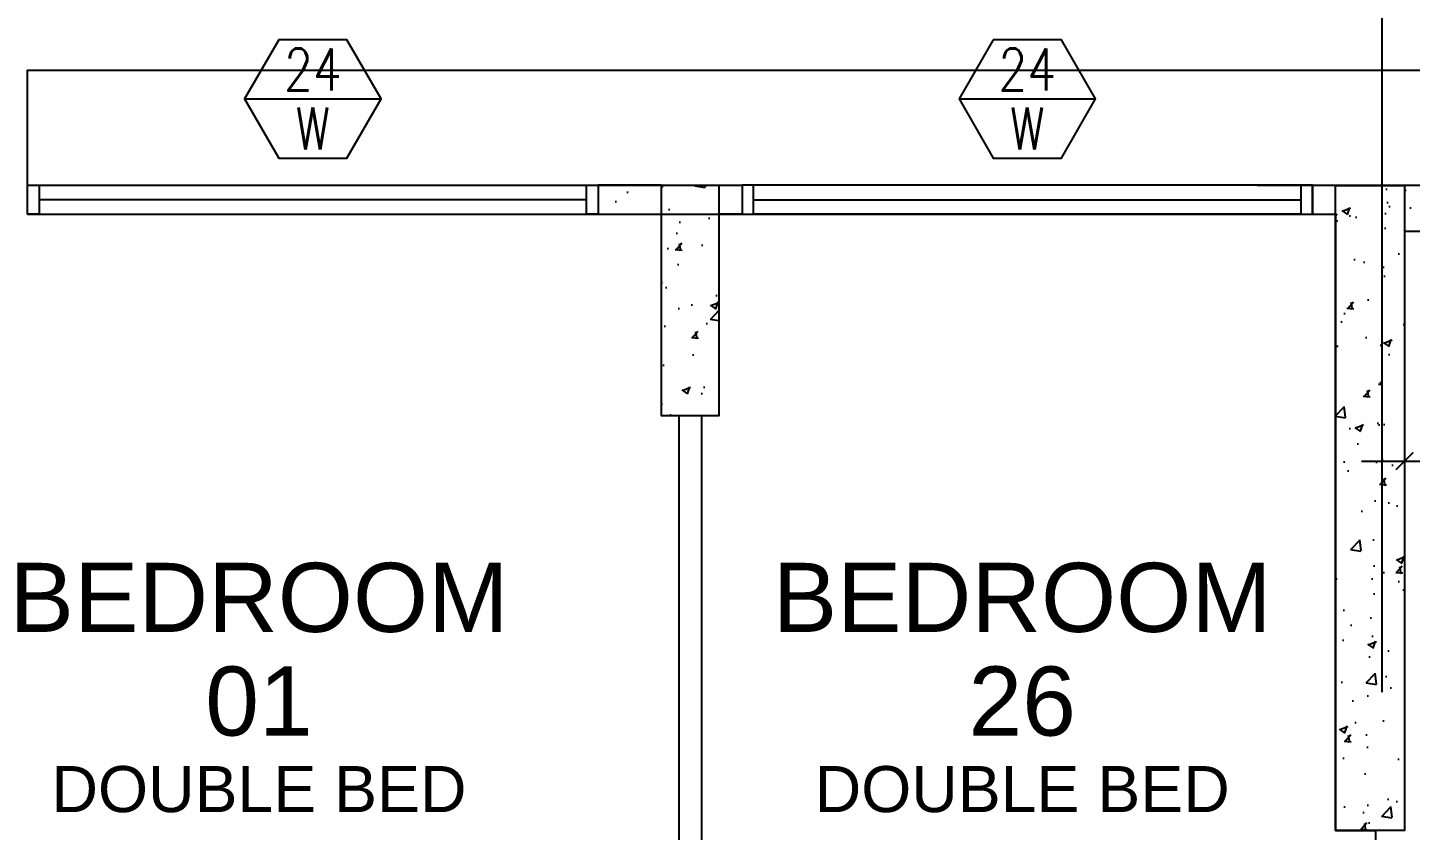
# Model space of a CAD drawing. Header units: millimetres. Extents: x 0 to 70486, y 148 to 42536.
# Drawn here: x 56624 to 62624, y 25568 to 29052 of the extents above; entities that cross this region are included whole.
import ezdxf
from ezdxf.enums import TextEntityAlignment as Align

# ---------------------------------------------------------------- set-up
doc = ezdxf.new("R2010")
doc.units = ezdxf.units.MM
doc.linetypes.add('CENTERX2', pattern=[101.6, 63.5, -12.7, 12.7, -12.7])
doc.layers.get('Defpoints').update_dxf_attribs({"color": 8})
for name, color, linetype in [('Architectural Features', 8, 'Continuous'), ('Dry Wall', 8, 'Continuous'), ('GBP Dim', 8, 'Continuous'), ('GBP Text 200', 8, 'Continuous'), ('GBP Text 250', 8, 'Continuous'), ('grid', 8, 'CENTERX2'), ('hatch', 8, 'Continuous'), ('TEXT Ref', 8, 'Continuous'), ('WALL-NEW', 8, 'Continuous'), ('WALL-STRUCTURE', 8, 'Continuous'), ('WINDOW', 8, 'Continuous'), ('Window Mark', 8, 'Continuous'), ('zzz-room mix', 8, 'Continuous')]:
    doc.layers.add(name, color=color, linetype=linetype)
doc.styles.add('BH', font='arial.ttf')
doc.styles.add('ROMANS', font='romans.shx')
doc.dimstyles.new('200 GBP', dxfattribs={"dimscale": 1.5, "dimtxt": 150, "dimasz": 50, "dimexe": 125, "dimexo": 50, "dimgap": 50, "dimtad": 1, "dimdec": 0, "dimzin": 0, "dimdsep": 46, "dimtxsty": 'BH', "dimblk": 'ARCHTICK', "dimcen": 0.09, "dimdle": 125, "dimclrd": 9, "dimclre": 9, "dimclrt": 1, "dimadec": 0, "dimazin": 0, "dimtfac": 1, "dimtdec": 0, "dimtix": 1, "dimtmove": 2, "dimatfit": 3, "dimldrblk": 'ARCHTICK', "dimfxl": 300, "dimfxlon": 1, "dimtolj": 1, "dimtzin": 0, "dimarcsym": 0})
pattern_1 = [(50, (-577662.27, 755268.1), (364.36934, -31.87817), [38.1, -419.1]), (355, (-577662.27, 755268.1), (-70.48565, 382.11329), [30.48, -335.28]), (100.451, (-577631.9, 755265.43), (293.885, 350.23338), [32.38, -356.18]), (46.1842, (-577662.27, 755369.7), (542.15808, -84.08466), [57.15, -628.65]), (96.6356, (-577617.1, 755362.7), (474.80847, 494.8511), [48.57, -534.27]), (351.184, (-577662.3, 755369.7), (474.8092, 494.85024), [45.72, -502.92]), (21, (-577611.47, 755344.3), (303.22976, -204.53104), [38.1, -419.1]), (326, (-577611.47, 755344.3), (123.60406, 368.37593), [30.48, -335.28]), (71.4514, (-577586.2, 755327.24), (426.83298, 163.84572), [32.38, -356.18]), (37.5, (-577662.27, 755268.09), (6.177207, 169.110078), [0, -331.216, 0, -340.36, 0, -336.55]), (7.5, (-577662.27, 755268.09), (133.639325, 200.36115), [0, -194.056, 0, -323.596, 0, -128.27]), (327.5, (-577775.56, 755268.09), (271.18119, -11.457488), [0, -127, 0, -396.24, 0, -525.78]), (317.5, (-577826.36, 755268.1), (296.25836, 50.85298), [0, -165.1, 0, -263.144, 0, -373.38])]
pattern_2 = [(50, (-580552.97, 738548.02), (430.35611, -37.65128), [45, -495]), (355, (-580552.97, 738548), (-83.2508, 451.31528), [36, -396]), (100.4514, (-580517.1, 738544.9), (347.10563, 413.66373), [38.24411, -420.68527]), (46.1842, (-580552.97, 738668), (640.34463, -99.3114), [67.5, -742.5]), (96.6356, (-580499.6, 738659.74), (560.79762, 584.47072), [57.36617, -631.0278]), (351.1842, (-580553, 738668), (560.79717, 584.47116), [54, -594]), (21, (-580492.97, 738638.02), (358.14423, -241.57133), [45, -495]), (326, (-580492.97, 738638), (145.9892, 435.09003), [36, -396]), (71.4514, (-580463.13, 738617.9), (504.13358, 193.5183), [38.24411, -420.68527]), (37.5, (-580552.97, 738548.02), (7.295913, 199.736312), [0, -391.2, 0, -402, 0, -397.5]), (7.5, (-580552.97, 738548.02), (157.841722, 236.647027), [0, -229.2, 0, -382.2, 0, -151.5]), (327.5, (-580686.77, 738548.02), (320.293462, -13.532923), [0, -150, 0, -468, 0, -621]), (317.5, (-580746.77, 738548.02), (349.9117, 60.06299), [0, -195, 0, -310.8, 0, -441])]

# ---------------------------------------------------------------- blocks, each defined once
blk = doc.blocks.new('_ArchTick')
at = {"color": 0, "const_width": 0.1}
blk.add_lwpolyline([(0.5, 0.5), (-0.5, -0.5)], dxfattribs=at)
blk = doc.blocks.new('*D513')
at = {"layer": 'Defpoints', "color": 0, "transparency": 16777216}
for p in [(62599, 28367.6), (64499, 28167.7), (64499, 27170.8)]:
    blk.add_point(p, dxfattribs=at)
at = {"layer": 'GBP Dim', "color": 9, "lineweight": -2, "transparency": 16777216}
for p, q in [((62599, 27620.8), (62599, 26983.3)), ((64499, 27620.8), (64499, 26983.3)), ((62411.5, 27170.8), (64686.5, 27170.8))]:
    blk.add_line(p, q, dxfattribs=at)
at = {"layer": 'GBP Dim', "color": 9, "lineweight": -2, "transparency": 16777216, "xscale": 75, "yscale": 75, "zscale": 75, "rotation": 180}
blk.add_blockref('_ArchTick', (62599, 27170.8), dxfattribs=at)
at = {"layer": 'GBP Dim', "color": 9, "lineweight": -2, "transparency": 16777216, "xscale": 75, "yscale": 75, "zscale": 75}
blk.add_blockref('_ArchTick', (64499, 27170.8), dxfattribs=at)
at = {"layer": 'GBP Dim', "transparency": 16777216, "insert": (63549, 27360.7), "char_height": 225, "attachment_point": 5, "style": 'BH'}
blk.add_mtext('\\A1;1900', dxfattribs=at)
blk = doc.blocks.new('MISCWINDOWS')
blk.add_line((-4.041, 0), (4.041, 0))
blk.add_lwpolyline([(-2.021, 3.5), (-4.041, 0), (-2.021, -3.5), (2.021, -3.5), (4.041, 0), (2.021, 3.5)], close=True)
at = {"style": 'BH'}
for tag, p in [('MARK_NUMBER', (0, 1.75)), ('DWG_NUMBER', (0, -1.75))]:
    blk.add_attdef(tag, text='', height=2.5, dxfattribs=at).set_placement(p, align=Align.MIDDLE_CENTER)
blk = doc.blocks.new('A$C65CE4B9A')
at = {"layer": 'grid', "ltscale": 200}
for p, q in [((-5000, 10500), (-5000, -20450)), ((-66500, 0), (0, 0))]:
    blk.add_line(p, q, dxfattribs=at)

msp = doc.modelspace()

# ---------------------------------------------------------------- hatches: boundary and pattern name
at = {"layer": 'hatch'}
h = msp.add_hatch(dxfattribs=at)
h.set_pattern_fill('AR-CONC', color=256, scale=60, style=0)
h.set_pattern_definition(pattern_2)
edge = h.paths.add_edge_path()
edge.add_line((59374, 28367.8), (59099, 28367.8))
edge.add_line((59099, 28367.8), (59099, 28242.8))
edge.add_line((59099, 28242.8), (59374, 28242.8))
edge.add_line((59374, 28242.8), (59374, 28243.2))
h = msp.add_hatch(dxfattribs=at)
h.set_pattern_fill('AR-CONC', color=256, scale=2, style=0)
h.set_pattern_definition(pattern_1)
h.paths.add_polyline_path([(59374, 28367.8), (59624, 28367.8), (59624, 27367.8), (59374, 27367.8)])
h = msp.add_hatch(dxfattribs=at)
h.set_pattern_fill('AR-CONC', color=256, scale=2, style=0)
h.set_pattern_definition(pattern_1)
h.paths.add_polyline_path([(62599, 25567.8), (62299, 25567.8), (62299, 28367.6), (62599, 28367.6)])
h = msp.add_hatch(dxfattribs=at)
h.set_pattern_fill('AR-CONC', color=256, scale=60, style=0)
h.set_pattern_definition(pattern_2)
h.paths.add_polyline_path([(64423.4, 28167.5), (62599, 28167.5), (62599, 28367.8), (64423.4, 28367.8)])

# ---------------------------------------------------------------- linework, layer by layer
at = {"layer": 'Architectural Features', "ltscale": 50}
msp.add_lwpolyline([(56624, 28367.9), (56624, 28867.9), (64999, 28867.9), (64999, 28167.7), (64499, 28167.7)], dxfattribs=at)
at = {"layer": 'Dry Wall'}
msp.add_lwpolyline([(59549, 27367.8), (59449, 27367.8), (59449, 24667.8), (59549, 24667.8)], close=True, dxfattribs=at)
at = {"layer": 'WALL-NEW', "elevation": 0}
for points in [[(59374, 28367.8), (59099, 28367.8), (59099, 28242.8), (59374, 28242.8), (59374, 28243.2)], [(59624, 28367.8), (59624, 28367.8), (59724, 28367.8), (59724, 28242.8), (59624, 28242.8)], [(62299, 28367.6), (62299, 28367.6), (62199, 28367.6), (62199, 28242.8), (62299, 28242.8)]]:
    msp.add_lwpolyline(points, dxfattribs=at)
at = {"layer": 'WALL-NEW'}
msp.add_lwpolyline([(62599, 28367.6), (62599, 28367.8), (64499, 28367.8), (64499, 28167.7), (62599, 28167.7)], dxfattribs=at)
at = {"layer": 'WALL-STRUCTURE'}
for points in [[(59374, 28367.8), (59624, 28367.8), (59624, 27367.8), (59374, 27367.8), (59374, 28367.8)], [(62299, 28367.6), (62299, 28367.6), (62599, 28367.6)], [(62599, 28367.6), (62599, 25567.8), (62299, 25567.8), (62299, 28367.6)]]:
    msp.add_lwpolyline(points, dxfattribs=at)
at = {"layer": 'WINDOW'}
for points in [[(56674, 28367.8), (56674, 28242.8), (56624, 28242.8), (56624, 28367.8)], [(59724, 28367.8), (59724, 28242.8), (59774, 28242.8), (59774, 28367.8)], [(62149, 28367.8), (62149, 28242.8), (62199, 28242.8), (62199, 28367.8)]]:
    msp.add_lwpolyline(points, close=True, dxfattribs=at)
for points in [[(56674, 28367.8), (59049, 28367.8)], [(62149, 28367.8), (59774, 28367.8)], [(59049, 28305.3), (56674, 28305.3)], [(56674, 28242.8), (59049, 28242.8)], [(62149, 28242.8), (59774, 28242.8)]]:
    msp.add_lwpolyline(points, dxfattribs=at)
at = {"layer": 'WINDOW', "elevation": 0}
msp.add_lwpolyline([(59099, 28367.8), (59099, 28242.8), (59049, 28242.8), (59049, 28367.8)], close=True, dxfattribs=at)
msp.add_lwpolyline([(59774, 28305.3), (62149, 28305.3)], dxfattribs=at)
at = {"layer": 'zzz-room mix'}
msp.add_lwpolyline([(56624, 28242.8), (62299, 28242.8), (62299, 25567.8), (62473.2, 25567.8), (62473.2, 23767.9), (62299, 23767.9), (62299, 21667.8), (60699, 21667.8), (60699, 22267.8), (59624, 22267.8), (59624, 22517.8), (58674.1, 22517.8), (58674.1, 22267.8), (57599.1, 22267.8), (57599.1, 21667.8), (56624, 21667.8)], dxfattribs=at)

# ---------------------------------------------------------------- block references
at = {"layer": 'TEXT Ref'}
msp.add_blockref('A$C65CE4B9A', (67500, 28367.9), dxfattribs=at)
at = {"layer": 'Window Mark'}
ref = msp.add_blockref('MISCWINDOWS', (57861.5, 28742.4), dxfattribs=dict(at, xscale=73.25, yscale=73.25, zscale=73.25))
ref.add_attrib('MARK_NUMBER', '24', dxfattribs={"layer": '0', "height": 183.12, "style": 'ROMANS', "width": 0.8}).set_placement((57861.5, 28870.5), align=Align.MIDDLE_CENTER)
ref.add_attrib('DWG_NUMBER', 'W', dxfattribs={"layer": '0', "height": 183.1, "style": 'ROMANS', "width": 0.8}).set_placement((57861.5, 28614.2), align=Align.MIDDLE_CENTER)
ref = msp.add_blockref('MISCWINDOWS', (60961.5, 28742.4), dxfattribs=dict(at, xscale=73.25, yscale=73.25, zscale=73.25))
ref.add_attrib('MARK_NUMBER', '24', dxfattribs={"layer": '0', "height": 183.12, "style": 'ROMANS', "width": 0.8}).set_placement((60961.5, 28870.5), align=Align.MIDDLE_CENTER)
ref.add_attrib('DWG_NUMBER', 'W', dxfattribs={"layer": '0', "height": 183.1, "style": 'ROMANS', "width": 0.8}).set_placement((60961.5, 28614.2), align=Align.MIDDLE_CENTER)

# ---------------------------------------------------------------- texts
at = {"layer": 'GBP Text 200', "style": 'BH'}
for p in [(57627.9, 25646.9), (60939.8, 25646.9)]:
    msp.add_text('DOUBLE BED', height=200, dxfattribs=at).set_placement(p, align=Align.CENTER)
at = {"layer": 'GBP Text 250', "style": 'BH'}
for s, p in [('BEDROOM', (57627.9, 26429.1)), ('BEDROOM', (60939.8, 26429.1)), ('01', (57627.9, 25979.1)), ('26', (60939.8, 25979.1))]:
    msp.add_text(s, height=300, dxfattribs=at).set_placement(p, align=Align.CENTER)

# ---------------------------------------------------------------- dimensions: what is measured, and where the dimension line sits
at = {"layer": 'GBP Dim'}
dim = msp.add_linear_dim(base=(64499, 27170.8), p1=(62599, 28367.6), p2=(64499, 28167.7), dimstyle='200 GBP', override={"dimclrt": 256}, dxfattribs=at)
dim.commit()
dim.dimension.update_dxf_attribs({"geometry": '*D513', "text_midpoint": (63549, 27360.7)})

doc.saveas('drawing.dxf')
